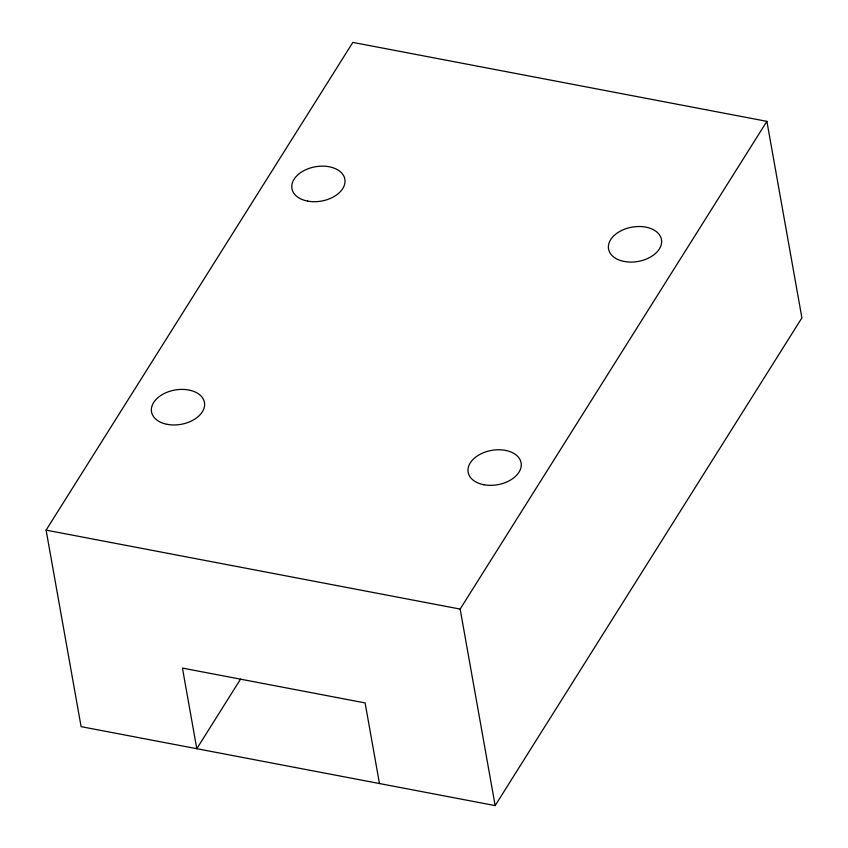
<?xml version="1.0" encoding="UTF-8"?>
<svg xmlns="http://www.w3.org/2000/svg" width="848" height="848" viewBox="0 0 848 848"><rect width="100%" height="100%" fill="white"/><g stroke="black" fill="none" stroke-linecap="round" stroke-linejoin="round"><path stroke-width="1.27" d="M46.099 530.127L352.842 42.4L766.889 121.349L801.901 317.873L495.158 805.6L81.111 726.651L46.099 530.127L460.157 609.076L766.889 121.349M240.514 679.195L196.8 748.71L182.437 668.086L365.106 702.918L379.469 783.541M460.157 609.076L495.158 805.6M307.58 201.093A26.882 17.426 -10.1 0 0 344.882 179.363A26.882 17.426 -10.1 0 0 302.694 171.317A26.882 17.426 -10.1 0 0 307.58 201.093M167.173 424.35A26.882 17.426 -10.1 0 0 204.474 402.609A26.882 17.426 -10.1 0 0 162.286 394.574A26.882 17.426 -10.1 0 0 167.173 424.35M624.213 261.47A26.882 17.426 -10.1 0 0 661.514 239.73A26.882 17.426 -10.1 0 0 619.326 231.695A26.882 17.426 -10.1 0 0 624.213 261.47M483.805 484.727A26.882 17.426 -10.1 0 0 521.107 462.987A26.882 17.426 -10.1 0 0 478.919 454.941A26.882 17.426 -10.1 0 0 483.805 484.727"/></g></svg>
